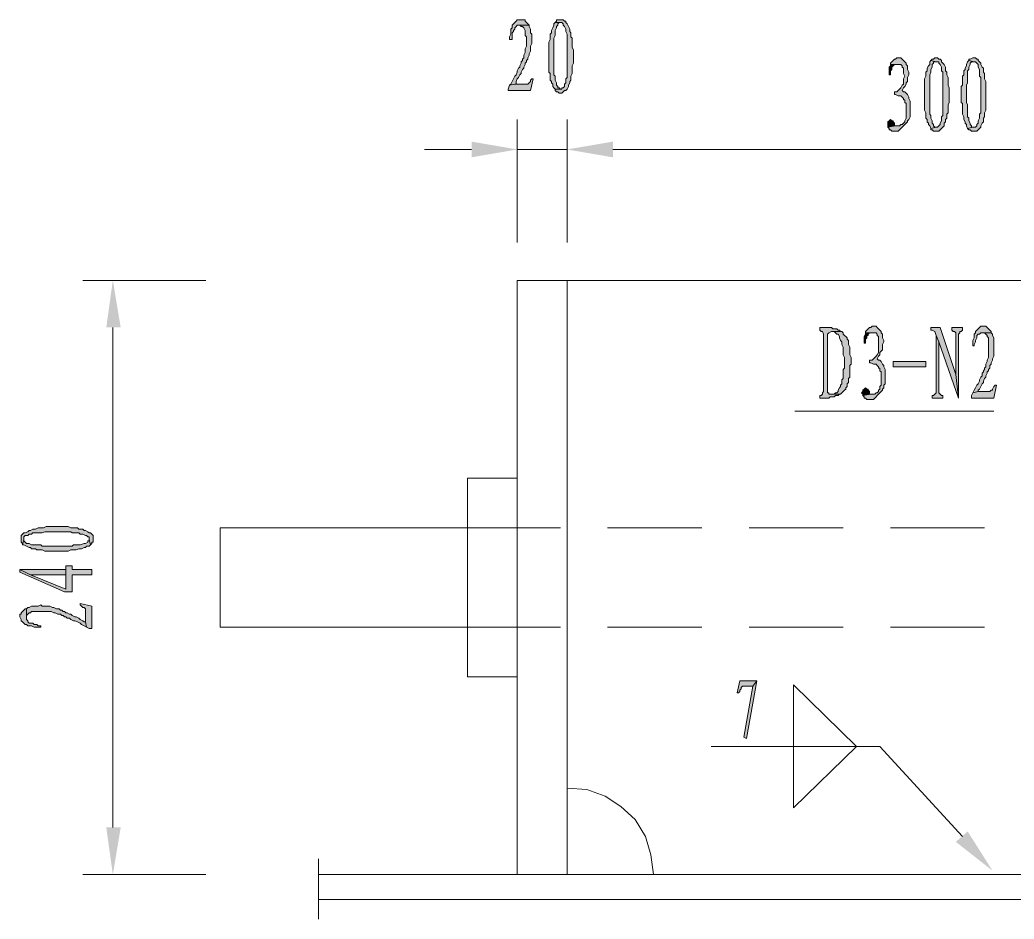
# Model space of a CAD drawing. Header units: millimetres. Extents: x 24 to 410, y 10 to 282.
# Drawn here: x 245.24 to 277.39, y 220.22 to 249.3 of the extents above; entities that cross this region are included whole.
import ezdxf

# ---------------------------------------------------------------- set-up
doc = ezdxf.new("R2010")
doc.units = ezdxf.units.MM

msp = doc.modelspace()

# ---------------------------------------------------------------- hatches: boundary and pattern name
h = msp.add_hatch(color=7)
h.dxf.hatch_style = 2
h.paths.add_polyline_path([(261.450667, 249.301), (261.323667, 249.301), (261.281333, 249.258667), (261.239, 249.216333), (261.196667, 249.174), (261.154333, 249.131667), (261.154333, 249.047), (261.112, 249.004667), (261.112, 248.835333), (261.069667, 248.750667), (261.069667, 248.666), (261.154333, 248.666), (261.154333, 248.877667), (261.196667, 248.92), (261.196667, 248.962333), (261.239, 249.004667), (261.239, 249.047), (261.281333, 249.089333), (261.323667, 249.131667), (261.408333, 249.131667), (261.704667, 249.131667), (261.662333, 249.174), (261.62, 249.216333), (261.577667, 249.258667), (261.577667, 249.301), (261.535333, 249.301)])
h = msp.add_hatch(color=7)
h.dxf.hatch_style = 2
h.paths.add_polyline_path([(262.551333, 249.216333), (262.509, 249.174), (262.509, 249.131667), (262.466667, 249.047), (262.424333, 248.962333), (262.424333, 248.877667), (262.382, 248.835333), (262.382, 248.666), (262.339667, 248.581333), (262.339667, 247.607667), (262.382, 247.565333), (262.382, 247.480667), (262.382, 247.353667), (262.424333, 247.311333), (262.424333, 247.269), (262.466667, 247.226667), (262.466667, 247.142), (262.509, 247.099667), (262.551333, 247.057333), (262.720667, 247.057333), (262.678333, 247.099667), (262.636, 247.099667), (262.636, 247.142), (262.593667, 247.184333), (262.593667, 247.269), (262.551333, 247.353667), (262.551333, 247.480667), (262.509, 247.523), (262.509, 248.708333), (262.551333, 248.793), (262.551333, 248.962333), (262.593667, 249.047), (262.593667, 249.089333), (262.636, 249.131667), (262.636, 249.174), (262.678333, 249.216333), (262.720667, 249.216333)])
h = msp.add_hatch(color=7)
h.dxf.hatch_style = 2
h.paths.add_polyline_path([(262.720667, 249.301), (262.593667, 249.301), (262.593667, 249.258667), (262.551333, 249.216333), (262.763, 249.216333), (262.805333, 249.174), (262.805333, 249.131667), (262.847667, 249.089333), (262.89, 249.004667), (262.89, 248.92), (262.932333, 248.835333), (262.932333, 248.115667), (262.932333, 247.438333), (262.89, 247.396), (262.89, 247.269), (262.847667, 247.226667), (262.847667, 247.142), (262.805333, 247.099667), (262.763, 247.099667), (262.763, 247.057333), (262.551333, 247.057333), (262.551333, 247.015), (262.593667, 246.972667), (262.636, 246.972667), (262.678333, 246.930333), (262.763, 246.930333), (262.805333, 246.972667), (262.847667, 247.015), (262.89, 247.015), (262.932333, 247.057333), (262.974667, 247.142), (262.974667, 247.184333), (263.017, 247.269), (263.017, 247.311333), (263.059333, 247.353667), (263.059333, 247.480667), (263.101667, 247.565333), (263.101667, 247.819333), (263.144, 247.904), (263.144, 248.327333), (263.101667, 248.412), (263.101667, 248.708333), (263.059333, 248.750667), (263.059333, 248.877667), (263.017, 248.92), (263.017, 249.004667), (262.974667, 249.089333), (262.932333, 249.174), (262.89, 249.216333), (262.89, 249.258667), (262.847667, 249.258667), (262.805333, 249.301)])
h = msp.add_hatch(color=7)
h.dxf.hatch_style = 2
h.paths.add_polyline_path([(261.704667, 249.131667), (261.408333, 249.131667), (261.450667, 249.089333), (261.493, 249.089333), (261.535333, 249.047), (261.577667, 248.962333), (261.577667, 248.793), (261.62, 248.750667), (261.62, 248.454333), (261.577667, 248.369667), (261.577667, 248.242667), (261.535333, 248.158), (261.535333, 248.073333), (261.493, 248.031), (261.493, 247.988667), (261.450667, 247.946333), (261.450667, 247.904), (261.408333, 247.819333), (261.408333, 247.777), (261.366, 247.734667), (261.323667, 247.65), (261.323667, 247.607667), (261.281333, 247.523), (261.239, 247.480667), (261.196667, 247.396), (261.154333, 247.311333), (261.112, 247.226667), (261.069667, 247.184333), (261.239, 247.226667), (261.281333, 247.226667), (261.281333, 247.311333), (261.323667, 247.396), (261.366, 247.438333), (261.408333, 247.523), (261.450667, 247.565333), (261.450667, 247.607667), (261.493, 247.692333), (261.535333, 247.734667), (261.535333, 247.777), (261.577667, 247.861667), (261.577667, 247.904), (261.62, 247.946333), (261.62, 247.988667), (261.662333, 248.031), (261.662333, 248.073333), (261.704667, 248.158), (261.704667, 248.200333), (261.747, 248.285), (261.747, 248.454333), (261.789333, 248.539), (261.789333, 248.835333), (261.747, 248.877667), (261.747, 249.004667), (261.704667, 249.089333)])
h = msp.add_hatch(color=7)
h.dxf.hatch_style = 2
h.paths.add_polyline_path([(273.642667, 248.073333), (273.600333, 248.073333), (273.558, 248.031), (273.515667, 248.031), (273.473333, 247.988667), (273.431, 247.946333), (273.388667, 247.904), (273.388667, 247.861667), (273.642667, 247.861667), (273.727333, 247.861667), (273.769667, 247.819333), (273.769667, 247.777), (273.812, 247.734667), (273.812, 247.565333), (273.854333, 247.480667), (273.812, 247.396), (273.812, 247.226667), (273.769667, 247.184333), (273.727333, 247.099667), (273.685, 247.057333), (273.642667, 247.015), (273.600333, 246.972667), (273.515667, 246.972667), (273.515667, 246.888), (273.558, 246.888), (273.642667, 246.845667), (273.727333, 246.845667), (273.769667, 246.803333), (273.812, 246.761), (273.812, 246.718667), (273.854333, 246.718667), (273.854333, 246.634), (273.896667, 246.591667), (273.896667, 246.126), (273.854333, 246.041333), (273.854333, 245.999), (273.812, 245.956667), (273.769667, 245.914333), (273.727333, 245.914333), (273.685, 245.872), (273.558, 245.872), (273.304, 245.829667), (273.346333, 245.787333), (273.346333, 245.745), (273.388667, 245.745), (273.431, 245.702667), (273.642667, 245.702667), (273.685, 245.745), (273.727333, 245.787333), (273.769667, 245.829667), (273.812, 245.872), (273.854333, 245.914333), (273.896667, 245.956667), (273.939, 245.999), (273.939, 246.041333), (273.981333, 246.083667), (274.023667, 246.168333), (274.023667, 246.676333), (273.981333, 246.761), (273.981333, 246.803333), (273.939, 246.888), (273.896667, 246.930333), (273.854333, 246.972667), (273.812, 246.972667), (273.769667, 247.015), (273.812, 247.099667), (273.854333, 247.142), (273.896667, 247.226667), (273.896667, 247.269), (273.939, 247.311333), (273.939, 247.438333), (273.981333, 247.523), (273.981333, 247.607667), (273.939, 247.692333), (273.939, 247.819333), (273.896667, 247.861667), (273.896667, 247.904), (273.854333, 247.946333), (273.812, 247.988667), (273.769667, 248.031), (273.727333, 248.073333)])
h = msp.add_hatch(color=7)
h.dxf.hatch_style = 2
h.paths.add_polyline_path([(274.701, 247.988667), (274.658667, 247.946333), (274.658667, 247.861667), (274.616333, 247.819333), (274.574, 247.734667), (274.574, 247.65), (274.531667, 247.607667), (274.531667, 247.480667), (274.489333, 247.396), (274.489333, 246.38), (274.531667, 246.295333), (274.531667, 246.253), (274.531667, 246.126), (274.574, 246.083667), (274.574, 245.999), (274.616333, 245.956667), (274.616333, 245.914333), (274.658667, 245.872), (274.701, 245.787333), (274.870333, 245.829667), (274.828, 245.829667), (274.785667, 245.872), (274.785667, 245.914333), (274.743333, 245.956667), (274.743333, 246.041333), (274.701, 246.126), (274.701, 246.210667), (274.658667, 246.253), (274.658667, 247.523), (274.701, 247.607667), (274.701, 247.692333), (274.743333, 247.777), (274.743333, 247.861667), (274.785667, 247.904), (274.785667, 247.946333), (274.828, 247.946333), (274.870333, 247.946333)])
h = msp.add_hatch(color=7)
h.dxf.hatch_style = 2
h.paths.add_polyline_path([(274.870333, 248.073333), (274.828, 248.073333), (274.785667, 248.031), (274.743333, 248.031), (274.701, 247.988667), (274.870333, 247.946333), (274.955, 247.946333), (274.955, 247.904), (274.997333, 247.861667), (275.039667, 247.777), (275.039667, 247.65), (275.082, 247.607667), (275.082, 246.888), (275.082, 246.845667), (275.082, 246.210667), (275.039667, 246.168333), (275.039667, 246.041333), (274.997333, 245.956667), (274.997333, 245.914333), (274.955, 245.872), (274.912667, 245.829667), (274.870333, 245.829667), (274.701, 245.787333), (274.701, 245.745), (274.743333, 245.745), (274.785667, 245.702667), (274.955, 245.702667), (274.997333, 245.745), (275.039667, 245.787333), (275.082, 245.829667), (275.124333, 245.872), (275.124333, 245.956667), (275.166667, 245.999), (275.166667, 246.083667), (275.209, 246.126), (275.209, 246.253), (275.251333, 246.295333), (275.251333, 246.549333), (275.293667, 246.634), (275.293667, 247.099667), (275.251333, 247.184333), (275.251333, 247.438333), (275.209, 247.523), (275.209, 247.607667), (275.166667, 247.65), (275.166667, 247.777), (275.124333, 247.861667), (275.082, 247.904), (275.039667, 247.946333), (275.039667, 247.988667), (274.997333, 248.031), (274.955, 248.031), (274.912667, 248.073333)])
h = msp.add_hatch(color=7)
h.dxf.hatch_style = 2
h.paths.add_polyline_path([(275.928667, 247.988667), (275.886333, 247.946333), (275.844, 247.861667), (275.844, 247.819333), (275.801667, 247.734667), (275.801667, 247.692333), (275.759333, 247.65), (275.759333, 247.523), (275.717, 247.480667), (275.717, 247.184333), (275.674667, 247.142), (275.674667, 246.634), (275.717, 246.591667), (275.717, 246.295333), (275.717, 246.253), (275.759333, 246.168333), (275.759333, 246.083667), (275.801667, 245.999), (275.801667, 245.956667), (275.844, 245.914333), (275.844, 245.872), (275.886333, 245.787333), (276.055667, 245.829667), (276.013333, 245.829667), (276.013333, 245.872), (275.971, 245.914333), (275.971, 245.956667), (275.928667, 246.041333), (275.928667, 246.126), (275.886333, 246.168333), (275.886333, 246.549333), (275.844, 246.634), (275.844, 247.184333), (275.886333, 247.269), (275.886333, 247.65), (275.928667, 247.692333), (275.928667, 247.777), (275.971, 247.861667), (275.971, 247.904), (276.013333, 247.946333), (276.098, 247.946333)])
h = msp.add_hatch(color=7)
h.dxf.hatch_style = 2
h.paths.add_polyline_path([(276.098, 248.073333), (276.055667, 248.073333), (275.971, 248.031), (275.928667, 248.031), (275.928667, 247.988667), (276.098, 247.946333), (276.140333, 247.946333), (276.182667, 247.904), (276.225, 247.861667), (276.225, 247.777), (276.267333, 247.692333), (276.267333, 247.480667), (276.309667, 247.438333), (276.309667, 246.888), (276.309667, 246.845667), (276.309667, 246.295333), (276.267333, 246.253), (276.267333, 246.126), (276.225, 246.041333), (276.225, 245.956667), (276.182667, 245.914333), (276.182667, 245.872), (276.140333, 245.829667), (276.055667, 245.829667), (275.886333, 245.787333), (275.928667, 245.745), (275.971, 245.745), (276.013333, 245.702667), (276.182667, 245.702667), (276.225, 245.745), (276.267333, 245.787333), (276.309667, 245.829667), (276.309667, 245.872), (276.352, 245.956667), (276.394333, 245.999), (276.394333, 246.126), (276.436667, 246.168333), (276.436667, 246.295333), (276.479, 246.38), (276.479, 247.311333), (276.436667, 247.396), (276.436667, 247.565333), (276.394333, 247.607667), (276.394333, 247.734667), (276.352, 247.777), (276.309667, 247.861667), (276.309667, 247.904), (276.267333, 247.946333), (276.225, 247.988667), (276.225, 248.031), (276.182667, 248.031), (276.140333, 248.073333)])
h = msp.add_hatch(color=7)
h.dxf.hatch_style = 2
h.paths.add_polyline_path([(273.388667, 247.861667), (273.388667, 247.819333), (273.346333, 247.777), (273.346333, 247.523), (273.388667, 247.523), (273.388667, 247.65), (273.431, 247.692333), (273.431, 247.777), (273.473333, 247.819333), (273.515667, 247.861667), (273.642667, 247.861667)])
h = msp.add_hatch(color=7)
h.dxf.hatch_style = 2
h.paths.add_polyline_path([(261.831667, 247.396), (261.789333, 247.396), (261.747, 247.353667), (261.747, 247.311333), (261.704667, 247.269), (261.662333, 247.226667), (261.239, 247.226667), (261.069667, 247.184333), (261.027333, 247.057333), (261.027333, 247.015), (261.747, 247.015)])
h = msp.add_hatch(color=7)
h.dxf.hatch_style = 2
h.paths.add_polyline_path([(273.388667, 246.083667), (273.346333, 246.041333), (273.304, 245.999), (273.304, 245.829667), (273.558, 245.872), (273.515667, 245.872), (273.515667, 245.956667), (273.473333, 245.999), (273.473333, 246.041333), (273.431, 246.041333)])
h = msp.add_hatch(color=7)
h.dxf.hatch_style = 2
h.paths.add_polyline_path([(259.842, 245.364), (259.842, 244.856), (261.323667, 245.11)])
h = msp.add_hatch(color=7)
h.dxf.hatch_style = 2
h.paths.add_polyline_path([(264.414, 245.364), (264.414, 244.856), (262.932333, 245.11)])
h = msp.add_hatch(color=7)
h.dxf.hatch_style = 2
h.paths.add_polyline_path([(264.414, 245.364), (264.414, 244.856), (262.932333, 245.11)])
h = msp.add_hatch(color=7)
h.dxf.hatch_style = 2
h.paths.add_polyline_path([(248.031, 239.352667), (248.496667, 239.352667), (248.242667, 240.876667)])
h = msp.add_hatch(color=7)
h.dxf.hatch_style = 2
h.paths.add_polyline_path([(271.483667, 239.352667), (271.102667, 239.352667), (271.102667, 239.268), (271.145, 239.225667), (271.187333, 239.225667), (271.229667, 239.141), (271.229667, 237.278333), (271.187333, 237.236), (271.187333, 237.193667), (271.145, 237.151333), (271.102667, 237.151333), (271.102667, 237.066667), (271.399, 237.066667), (271.441333, 237.109), (271.568333, 237.109), (271.610667, 237.151333), (271.695333, 237.151333), (271.737667, 237.193667), (271.526, 237.193667), (271.483667, 237.193667), (271.399, 237.193667), (271.399, 237.236), (271.356667, 237.236), (271.356667, 239.141), (271.399, 239.183333), (271.483667, 239.225667), (271.78, 239.225667), (271.737667, 239.268), (271.695333, 239.268), (271.653, 239.310333), (271.526, 239.310333)])
h = msp.add_hatch(color=7)
h.dxf.hatch_style = 2
h.paths.add_polyline_path([(271.78, 239.225667), (271.526, 239.225667), (271.568333, 239.225667), (271.610667, 239.183333), (271.653, 239.141), (271.695333, 239.141), (271.737667, 239.056333), (271.737667, 239.014), (271.78, 238.929333), (271.822333, 238.887), (271.822333, 238.802333), (271.864667, 238.717667), (271.864667, 238.463667), (271.907, 238.379), (271.907, 238.040333), (271.864667, 237.998), (271.864667, 237.828667), (271.864667, 237.786333), (271.864667, 237.701667), (271.822333, 237.659333), (271.822333, 237.532333), (271.78, 237.49), (271.78, 237.447667), (271.737667, 237.405333), (271.695333, 237.320667), (271.695333, 237.278333), (271.653, 237.236), (271.610667, 237.236), (271.568333, 237.193667), (271.526, 237.193667), (271.737667, 237.193667), (271.78, 237.193667), (271.822333, 237.236), (271.864667, 237.278333), (271.907, 237.320667), (271.949333, 237.363), (271.949333, 237.405333), (271.991667, 237.447667), (271.991667, 237.532333), (272.034, 237.574667), (272.034, 237.701667), (272.076333, 237.744), (272.076333, 238.125), (272.118667, 238.167333), (272.118667, 238.379), (272.076333, 238.463667), (272.076333, 238.717667), (272.034, 238.802333), (272.034, 238.929333), (271.991667, 238.971667), (271.991667, 239.014), (271.949333, 239.056333), (271.907, 239.098667), (271.864667, 239.141), (271.864667, 239.183333), (271.822333, 239.225667)])
h = msp.add_hatch(color=7)
h.dxf.hatch_style = 2
h.paths.add_polyline_path([(272.838333, 239.395), (272.796, 239.395), (272.753667, 239.352667), (272.711333, 239.352667), (272.669, 239.310333), (272.626667, 239.268), (272.584333, 239.225667), (272.584333, 239.183333), (272.838333, 239.183333), (272.923, 239.183333), (272.965333, 239.141), (272.965333, 239.098667), (273.007667, 239.056333), (273.007667, 238.548333), (272.965333, 238.463667), (272.923, 238.421333), (272.880667, 238.379), (272.838333, 238.336667), (272.796, 238.294333), (272.711333, 238.294333), (272.711333, 238.209667), (272.753667, 238.209667), (272.838333, 238.167333), (272.923, 238.167333), (272.965333, 238.125), (273.007667, 238.082667), (273.007667, 238.040333), (273.05, 238.040333), (273.05, 237.955667), (273.092333, 237.913333), (273.092333, 237.49), (273.05, 237.447667), (273.05, 237.363), (273.007667, 237.320667), (273.007667, 237.278333), (272.965333, 237.236), (272.923, 237.236), (272.880667, 237.193667), (272.753667, 237.193667), (272.499667, 237.151333), (272.542, 237.109), (272.542, 237.066667), (272.584333, 237.066667), (272.626667, 237.024333), (272.838333, 237.024333), (272.880667, 237.066667), (272.923, 237.109), (272.965333, 237.151333), (273.007667, 237.193667), (273.05, 237.236), (273.092333, 237.278333), (273.134667, 237.320667), (273.134667, 237.363), (273.177, 237.405333), (273.177, 237.49), (273.219333, 237.532333), (273.219333, 237.998), (273.177, 238.082667), (273.177, 238.125), (273.134667, 238.167333), (273.092333, 238.252), (273.05, 238.294333), (273.007667, 238.294333), (272.965333, 238.336667), (273.007667, 238.421333), (273.05, 238.463667), (273.05, 238.548333), (273.092333, 238.590667), (273.134667, 238.633), (273.134667, 238.802333), (273.177, 238.887), (273.177, 238.929333), (273.134667, 239.014), (273.134667, 239.141), (273.092333, 239.183333), (273.092333, 239.225667), (273.05, 239.268), (273.007667, 239.310333), (272.965333, 239.352667), (272.923, 239.395)])
h = msp.add_hatch(color=7)
h.dxf.hatch_style = 2
h.paths.add_polyline_path([(274.997333, 239.352667), (274.701, 239.352667), (274.701, 239.268), (274.743333, 239.268), (274.828, 239.225667), (274.870333, 239.098667), (274.955, 238.887), (275.59, 237.066667), (275.505333, 237.828667)])
h = msp.add_hatch(color=7)
h.dxf.hatch_style = 2
h.paths.add_polyline_path([(275.717, 239.352667), (275.378333, 239.352667), (275.378333, 239.268), (275.420667, 239.225667), (275.463, 239.225667), (275.505333, 239.183333), (275.505333, 237.828667), (275.59, 237.066667), (275.59, 239.141), (275.632333, 239.183333), (275.632333, 239.225667), (275.674667, 239.225667), (275.717, 239.268)])
h = msp.add_hatch(color=7)
h.dxf.hatch_style = 2
h.paths.add_polyline_path([(276.436667, 239.395), (276.309667, 239.395), (276.267333, 239.352667), (276.225, 239.310333), (276.182667, 239.268), (276.140333, 239.225667), (276.140333, 239.183333), (276.098, 239.141), (276.098, 239.014), (276.055667, 238.929333), (276.055667, 238.76), (276.098, 238.76), (276.098, 238.802333), (276.140333, 238.887), (276.140333, 238.929333), (276.182667, 239.014), (276.182667, 239.098667), (276.225, 239.141), (276.267333, 239.141), (276.309667, 239.183333), (276.352, 239.183333), (276.648333, 239.183333), (276.648333, 239.225667), (276.606, 239.268), (276.563667, 239.310333), (276.521333, 239.352667), (276.479, 239.395)])
h = msp.add_hatch(color=7)
h.dxf.hatch_style = 2
h.paths.add_polyline_path([(272.584333, 239.183333), (272.584333, 239.141), (272.542, 239.056333), (272.542, 238.844667), (272.584333, 238.844667), (272.584333, 238.971667), (272.626667, 239.014), (272.626667, 239.098667), (272.669, 239.098667), (272.669, 239.141), (272.711333, 239.183333), (272.838333, 239.183333)])
h = msp.add_hatch(color=7)
h.dxf.hatch_style = 2
h.paths.add_polyline_path([(274.870333, 239.098667), (274.870333, 237.236), (274.828, 237.193667), (274.785667, 237.151333), (274.743333, 237.151333), (274.743333, 237.066667), (275.082, 237.066667), (275.082, 237.151333), (275.039667, 237.151333), (274.997333, 237.193667), (274.955, 237.236), (274.955, 238.887)])
h = msp.add_hatch(color=7)
h.dxf.hatch_style = 2
h.paths.add_polyline_path([(276.648333, 239.183333), (276.352, 239.183333), (276.394333, 239.183333), (276.436667, 239.183333), (276.479, 239.141), (276.521333, 239.098667), (276.521333, 239.056333), (276.563667, 239.014), (276.563667, 238.379), (276.521333, 238.294333), (276.521333, 238.252), (276.479, 238.167333), (276.479, 238.082667), (276.436667, 238.040333), (276.436667, 237.998), (276.394333, 237.955667), (276.394333, 237.913333), (276.352, 237.871), (276.352, 237.786333), (276.309667, 237.744), (276.267333, 237.659333), (276.267333, 237.617), (276.225, 237.532333), (276.182667, 237.49), (276.140333, 237.405333), (276.098, 237.320667), (276.055667, 237.236), (276.225, 237.278333), (276.225, 237.320667), (276.267333, 237.363), (276.309667, 237.447667), (276.352, 237.532333), (276.394333, 237.574667), (276.394333, 237.617), (276.436667, 237.701667), (276.479, 237.744), (276.479, 237.786333), (276.521333, 237.871), (276.521333, 237.913333), (276.563667, 237.955667), (276.563667, 237.998), (276.606, 238.040333), (276.606, 238.125), (276.648333, 238.167333), (276.648333, 238.209667), (276.690667, 238.294333), (276.690667, 238.336667), (276.733, 238.421333), (276.733, 239.014), (276.690667, 239.098667), (276.690667, 239.141)])
h = msp.add_hatch(color=7)
h.dxf.hatch_style = 2
h.paths.add_polyline_path([(273.473333, 238.252), (274.531667, 238.252), (274.531667, 238.082667), (273.473333, 238.082667)])
h = msp.add_hatch(color=7)
h.dxf.hatch_style = 2
h.paths.add_polyline_path([(272.584333, 237.405333), (272.542, 237.363), (272.499667, 237.320667), (272.499667, 237.278333), (272.457333, 237.236), (272.499667, 237.193667), (272.499667, 237.151333), (272.753667, 237.193667), (272.711333, 237.193667), (272.711333, 237.278333), (272.669, 237.320667), (272.669, 237.363), (272.626667, 237.363)])
h = msp.add_hatch(color=7)
h.dxf.hatch_style = 2
h.paths.add_polyline_path([(276.817667, 237.49), (276.775333, 237.49), (276.733, 237.447667), (276.690667, 237.363), (276.690667, 237.320667), (276.648333, 237.320667), (276.606, 237.278333), (276.225, 237.278333), (276.055667, 237.236), (276.013333, 237.151333), (276.013333, 237.066667), (276.733, 237.066667)])
h = msp.add_hatch(color=7)
h.dxf.hatch_style = 2
h.paths.add_polyline_path([(245.279333, 232.494667), (245.279333, 232.41), (245.321667, 232.367667), (245.321667, 232.325333), (245.364, 232.494667), (245.364, 232.579333), (245.406333, 232.621667), (245.491, 232.621667), (245.533333, 232.664), (245.618, 232.664), (245.660333, 232.706333), (245.956667, 232.706333), (246.041333, 232.748667), (246.422333, 232.748667), (246.464667, 232.748667), (246.888, 232.748667), (246.930333, 232.706333), (247.142, 232.706333), (247.184333, 232.664), (247.269, 232.664), (247.353667, 232.621667), (247.396, 232.621667), (247.438333, 232.579333), (247.480667, 232.579333), (247.480667, 232.537), (247.480667, 232.494667), (247.523, 232.325333), (247.565333, 232.367667), (247.565333, 232.41), (247.607667, 232.41), (247.607667, 232.621667), (247.565333, 232.664), (247.523, 232.706333), (247.480667, 232.706333), (247.438333, 232.748667), (247.353667, 232.791), (247.311333, 232.791), (247.269, 232.833333), (247.142, 232.833333), (247.099667, 232.875667), (246.888, 232.875667), (246.803333, 232.918), (246.083667, 232.918), (245.999, 232.875667), (245.829667, 232.875667), (245.745, 232.833333), (245.660333, 232.833333), (245.575667, 232.791), (245.533333, 232.791), (245.491, 232.748667), (245.406333, 232.706333), (245.364, 232.706333), (245.321667, 232.664), (245.279333, 232.621667)])
h = msp.add_hatch(color=7)
h.dxf.hatch_style = 2
h.paths.add_polyline_path([(245.321667, 232.325333), (245.364, 232.325333), (245.448667, 232.283), (245.533333, 232.240667), (245.575667, 232.240667), (245.618, 232.198333), (245.745, 232.198333), (245.787333, 232.156), (245.956667, 232.156), (246.041333, 232.113667), (246.803333, 232.113667), (246.888, 232.156), (247.015, 232.156), (247.057333, 232.156), (247.142, 232.198333), (247.226667, 232.198333), (247.311333, 232.240667), (247.353667, 232.240667), (247.396, 232.283), (247.480667, 232.283), (247.523, 232.325333), (247.480667, 232.494667), (247.480667, 232.452333), (247.438333, 232.452333), (247.438333, 232.41), (247.353667, 232.367667), (247.311333, 232.367667), (247.184333, 232.325333), (246.972667, 232.325333), (246.930333, 232.283), (245.956667, 232.283), (245.914333, 232.325333), (245.618, 232.325333), (245.533333, 232.367667), (245.448667, 232.367667), (245.406333, 232.41), (245.364, 232.452333), (245.364, 232.494667)])
h = msp.add_hatch(color=7)
h.dxf.hatch_style = 2
h.paths.add_polyline_path([(245.237, 231.521), (245.237, 231.436333), (246.676333, 230.801333), (246.930333, 230.801333), (246.930333, 231.351667), (247.565333, 231.351667), (247.565333, 231.521), (246.930333, 231.521), (246.930333, 231.648), (246.718667, 231.648), (246.718667, 231.521), (246.718667, 230.886), (245.575667, 231.351667)])
h = msp.add_hatch(color=7)
h.dxf.hatch_style = 2
h.paths.add_polyline_path([(245.237, 231.521), (245.575667, 231.351667), (246.718667, 231.351667), (246.718667, 230.886), (246.718667, 231.521)])
h = msp.add_hatch(color=7)
h.dxf.hatch_style = 2
h.paths.add_polyline_path([(245.237, 230.039333), (245.237, 229.997), (245.279333, 229.912333), (245.279333, 229.87), (245.321667, 229.827667), (245.364, 229.785333), (245.406333, 229.743), (245.448667, 229.743), (245.491, 229.700667), (245.618, 229.700667), (245.702667, 229.658333), (245.914333, 229.658333), (245.914333, 229.700667), (245.829667, 229.700667), (245.787333, 229.743), (245.702667, 229.743), (245.660333, 229.785333), (245.533333, 229.785333), (245.491, 229.827667), (245.491, 229.87), (245.448667, 229.912333), (245.448667, 229.954667), (245.448667, 230.251), (245.406333, 230.251), (245.364, 230.208667), (245.321667, 230.166333), (245.279333, 230.124), (245.279333, 230.081667), (245.237, 230.081667)])
h = msp.add_hatch(color=7)
h.dxf.hatch_style = 2
h.paths.add_polyline_path([(245.448667, 230.251), (245.448667, 229.954667), (245.448667, 229.997), (245.448667, 230.039333), (245.491, 230.081667), (245.533333, 230.124), (245.575667, 230.124), (245.618, 230.166333), (246.253, 230.166333), (246.337667, 230.124), (246.38, 230.124), (246.464667, 230.081667), (246.549333, 230.081667), (246.591667, 230.039333), (246.634, 230.039333), (246.676333, 229.997), (246.718667, 229.997), (246.761, 229.954667), (246.845667, 229.954667), (246.888, 229.912333), (246.972667, 229.87), (247.015, 229.87), (247.099667, 229.827667), (247.184333, 229.785333), (247.226667, 229.743), (247.311333, 229.700667), (247.396, 229.658333), (247.353667, 229.827667), (247.311333, 229.827667), (247.269, 229.87), (247.184333, 229.912333), (247.142, 229.954667), (247.057333, 229.997), (247.015, 229.997), (246.930333, 230.039333), (246.888, 230.081667), (246.845667, 230.081667), (246.761, 230.124), (246.718667, 230.124), (246.676333, 230.166333), (246.634, 230.166333), (246.591667, 230.208667), (246.549333, 230.208667), (246.507, 230.251), (246.422333, 230.251), (246.337667, 230.293333), (246.295333, 230.293333), (246.210667, 230.335667), (245.956667, 230.335667), (245.914333, 230.378), (245.829667, 230.335667), (245.618, 230.335667), (245.533333, 230.293333), (245.491, 230.293333)])
h = msp.add_hatch(color=7)
h.dxf.hatch_style = 2
h.paths.add_polyline_path([(247.184333, 230.420333), (247.184333, 230.378), (247.226667, 230.335667), (247.269, 230.293333), (247.311333, 230.293333), (247.353667, 230.251), (247.353667, 229.827667), (247.396, 229.658333), (247.480667, 229.616), (247.565333, 229.616), (247.565333, 230.335667)])
h = msp.add_hatch(color=7)
h.dxf.hatch_style = 2
h.paths.add_polyline_path([(269.070667, 227.922667), (268.520333, 227.922667), (268.435667, 227.541667), (268.478, 227.541667), (268.520333, 227.584), (268.520333, 227.626333), (268.562667, 227.668667), (268.562667, 227.711), (268.605, 227.753333), (268.943667, 227.753333)])
h = msp.add_hatch(color=7)
h.dxf.hatch_style = 2
h.paths.add_polyline_path([(269.070667, 227.922667), (268.943667, 227.753333), (268.647333, 226.102333), (268.732, 226.06)])
h = msp.add_hatch(color=7)
h.dxf.hatch_style = 2
h.paths.add_polyline_path([(248.031, 223.181333), (248.496667, 223.181333), (248.242667, 221.657333)])
h = msp.add_hatch(color=7)
h.dxf.hatch_style = 2
h.paths.add_polyline_path([(275.886333, 223.054333), (276.690667, 221.784333), (275.505333, 222.715667)])

# ---------------------------------------------------------------- linework, layer by layer
at = {"color": 7, "lineweight": 0}
for points in [[(261.450667, 249.301), (261.323667, 249.301), (261.281333, 249.258667), (261.239, 249.216333), (261.196667, 249.174), (261.154333, 249.131667), (261.154333, 249.047), (261.112, 249.004667), (261.112, 248.835333), (261.069667, 248.750667), (261.069667, 248.666), (261.154333, 248.666), (261.154333, 248.877667), (261.196667, 248.92), (261.196667, 248.962333), (261.239, 249.004667), (261.239, 249.047), (261.281333, 249.089333), (261.323667, 249.131667), (261.408333, 249.131667), (261.704667, 249.131667), (261.662333, 249.174), (261.62, 249.216333), (261.577667, 249.258667), (261.577667, 249.301), (261.535333, 249.301)], [(262.551333, 249.216333), (262.509, 249.174), (262.509, 249.131667), (262.466667, 249.047), (262.424333, 248.962333), (262.424333, 248.877667), (262.382, 248.835333), (262.382, 248.666), (262.339667, 248.581333), (262.339667, 247.607667), (262.382, 247.565333), (262.382, 247.480667), (262.382, 247.353667), (262.424333, 247.311333), (262.424333, 247.269), (262.466667, 247.226667), (262.466667, 247.142), (262.509, 247.099667), (262.551333, 247.057333), (262.720667, 247.057333), (262.678333, 247.099667), (262.636, 247.099667), (262.636, 247.142), (262.593667, 247.184333), (262.593667, 247.269), (262.551333, 247.353667), (262.551333, 247.480667), (262.509, 247.523), (262.509, 248.708333), (262.551333, 248.793), (262.551333, 248.962333), (262.593667, 249.047), (262.593667, 249.089333), (262.636, 249.131667), (262.636, 249.174), (262.678333, 249.216333), (262.720667, 249.216333)], [(262.720667, 249.301), (262.593667, 249.301), (262.593667, 249.258667), (262.551333, 249.216333), (262.763, 249.216333), (262.805333, 249.174), (262.805333, 249.131667), (262.847667, 249.089333), (262.89, 249.004667), (262.89, 248.92), (262.932333, 248.835333), (262.932333, 248.115667), (262.932333, 247.438333), (262.89, 247.396), (262.89, 247.269), (262.847667, 247.226667), (262.847667, 247.142), (262.805333, 247.099667), (262.763, 247.099667), (262.763, 247.057333), (262.551333, 247.057333), (262.551333, 247.015), (262.593667, 246.972667), (262.636, 246.972667), (262.678333, 246.930333), (262.763, 246.930333), (262.805333, 246.972667), (262.847667, 247.015), (262.89, 247.015), (262.932333, 247.057333), (262.974667, 247.142), (262.974667, 247.184333), (263.017, 247.269), (263.017, 247.311333), (263.059333, 247.353667), (263.059333, 247.480667), (263.101667, 247.565333), (263.101667, 247.819333), (263.144, 247.904), (263.144, 248.327333), (263.101667, 248.412), (263.101667, 248.708333), (263.059333, 248.750667), (263.059333, 248.877667), (263.017, 248.92), (263.017, 249.004667), (262.974667, 249.089333), (262.932333, 249.174), (262.89, 249.216333), (262.89, 249.258667), (262.847667, 249.258667), (262.805333, 249.301)], [(261.704667, 249.131667), (261.408333, 249.131667), (261.450667, 249.089333), (261.493, 249.089333), (261.535333, 249.047), (261.577667, 248.962333), (261.577667, 248.793), (261.62, 248.750667), (261.62, 248.454333), (261.577667, 248.369667), (261.577667, 248.242667), (261.535333, 248.158), (261.535333, 248.073333), (261.493, 248.031), (261.493, 247.988667), (261.450667, 247.946333), (261.450667, 247.904), (261.408333, 247.819333), (261.408333, 247.777), (261.366, 247.734667), (261.323667, 247.65), (261.323667, 247.607667), (261.281333, 247.523), (261.239, 247.480667), (261.196667, 247.396), (261.154333, 247.311333), (261.112, 247.226667), (261.069667, 247.184333), (261.239, 247.226667), (261.281333, 247.226667), (261.281333, 247.311333), (261.323667, 247.396), (261.366, 247.438333), (261.408333, 247.523), (261.450667, 247.565333), (261.450667, 247.607667), (261.493, 247.692333), (261.535333, 247.734667), (261.535333, 247.777), (261.577667, 247.861667), (261.577667, 247.904), (261.62, 247.946333), (261.62, 247.988667), (261.662333, 248.031), (261.662333, 248.073333), (261.704667, 248.158), (261.704667, 248.200333), (261.747, 248.285), (261.747, 248.454333), (261.789333, 248.539), (261.789333, 248.835333), (261.747, 248.877667), (261.747, 249.004667), (261.704667, 249.089333)], [(273.642667, 248.073333), (273.600333, 248.073333), (273.558, 248.031), (273.515667, 248.031), (273.473333, 247.988667), (273.431, 247.946333), (273.388667, 247.904), (273.388667, 247.861667), (273.642667, 247.861667), (273.727333, 247.861667), (273.769667, 247.819333), (273.769667, 247.777), (273.812, 247.734667), (273.812, 247.565333), (273.854333, 247.480667), (273.812, 247.396), (273.812, 247.226667), (273.769667, 247.184333), (273.727333, 247.099667), (273.685, 247.057333), (273.642667, 247.015), (273.600333, 246.972667), (273.515667, 246.972667), (273.515667, 246.888), (273.558, 246.888), (273.642667, 246.845667), (273.727333, 246.845667), (273.769667, 246.803333), (273.812, 246.761), (273.812, 246.718667), (273.854333, 246.718667), (273.854333, 246.634), (273.896667, 246.591667), (273.896667, 246.126), (273.854333, 246.041333), (273.854333, 245.999), (273.812, 245.956667), (273.769667, 245.914333), (273.727333, 245.914333), (273.685, 245.872), (273.558, 245.872), (273.304, 245.829667), (273.346333, 245.787333), (273.346333, 245.745), (273.388667, 245.745), (273.431, 245.702667), (273.642667, 245.702667), (273.685, 245.745), (273.727333, 245.787333), (273.769667, 245.829667), (273.812, 245.872), (273.854333, 245.914333), (273.896667, 245.956667), (273.939, 245.999), (273.939, 246.041333), (273.981333, 246.083667), (274.023667, 246.168333), (274.023667, 246.676333), (273.981333, 246.761), (273.981333, 246.803333), (273.939, 246.888), (273.896667, 246.930333), (273.854333, 246.972667), (273.812, 246.972667), (273.769667, 247.015), (273.812, 247.099667), (273.854333, 247.142), (273.896667, 247.226667), (273.896667, 247.269), (273.939, 247.311333), (273.939, 247.438333), (273.981333, 247.523), (273.981333, 247.607667), (273.939, 247.692333), (273.939, 247.819333), (273.896667, 247.861667), (273.896667, 247.904), (273.854333, 247.946333), (273.812, 247.988667), (273.769667, 248.031), (273.727333, 248.073333)], [(274.701, 247.988667), (274.658667, 247.946333), (274.658667, 247.861667), (274.616333, 247.819333), (274.574, 247.734667), (274.574, 247.65), (274.531667, 247.607667), (274.531667, 247.480667), (274.489333, 247.396), (274.489333, 246.38), (274.531667, 246.295333), (274.531667, 246.253), (274.531667, 246.126), (274.574, 246.083667), (274.574, 245.999), (274.616333, 245.956667), (274.616333, 245.914333), (274.658667, 245.872), (274.701, 245.787333), (274.870333, 245.829667), (274.828, 245.829667), (274.785667, 245.872), (274.785667, 245.914333), (274.743333, 245.956667), (274.743333, 246.041333), (274.701, 246.126), (274.701, 246.210667), (274.658667, 246.253), (274.658667, 247.523), (274.701, 247.607667), (274.701, 247.692333), (274.743333, 247.777), (274.743333, 247.861667), (274.785667, 247.904), (274.785667, 247.946333), (274.828, 247.946333), (274.870333, 247.946333)], [(274.870333, 248.073333), (274.828, 248.073333), (274.785667, 248.031), (274.743333, 248.031), (274.701, 247.988667), (274.870333, 247.946333), (274.955, 247.946333), (274.955, 247.904), (274.997333, 247.861667), (275.039667, 247.777), (275.039667, 247.65), (275.082, 247.607667), (275.082, 246.888), (275.082, 246.845667), (275.082, 246.210667), (275.039667, 246.168333), (275.039667, 246.041333), (274.997333, 245.956667), (274.997333, 245.914333), (274.955, 245.872), (274.912667, 245.829667), (274.870333, 245.829667), (274.701, 245.787333), (274.701, 245.745), (274.743333, 245.745), (274.785667, 245.702667), (274.955, 245.702667), (274.997333, 245.745), (275.039667, 245.787333), (275.082, 245.829667), (275.124333, 245.872), (275.124333, 245.956667), (275.166667, 245.999), (275.166667, 246.083667), (275.209, 246.126), (275.209, 246.253), (275.251333, 246.295333), (275.251333, 246.549333), (275.293667, 246.634), (275.293667, 247.099667), (275.251333, 247.184333), (275.251333, 247.438333), (275.209, 247.523), (275.209, 247.607667), (275.166667, 247.65), (275.166667, 247.777), (275.124333, 247.861667), (275.082, 247.904), (275.039667, 247.946333), (275.039667, 247.988667), (274.997333, 248.031), (274.955, 248.031), (274.912667, 248.073333)], [(275.928667, 247.988667), (275.886333, 247.946333), (275.844, 247.861667), (275.844, 247.819333), (275.801667, 247.734667), (275.801667, 247.692333), (275.759333, 247.65), (275.759333, 247.523), (275.717, 247.480667), (275.717, 247.184333), (275.674667, 247.142), (275.674667, 246.634), (275.717, 246.591667), (275.717, 246.295333), (275.717, 246.253), (275.759333, 246.168333), (275.759333, 246.083667), (275.801667, 245.999), (275.801667, 245.956667), (275.844, 245.914333), (275.844, 245.872), (275.886333, 245.787333), (276.055667, 245.829667), (276.013333, 245.829667), (276.013333, 245.872), (275.971, 245.914333), (275.971, 245.956667), (275.928667, 246.041333), (275.928667, 246.126), (275.886333, 246.168333), (275.886333, 246.549333), (275.844, 246.634), (275.844, 247.184333), (275.886333, 247.269), (275.886333, 247.65), (275.928667, 247.692333), (275.928667, 247.777), (275.971, 247.861667), (275.971, 247.904), (276.013333, 247.946333), (276.098, 247.946333)], [(276.098, 248.073333), (276.055667, 248.073333), (275.971, 248.031), (275.928667, 248.031), (275.928667, 247.988667), (276.098, 247.946333), (276.140333, 247.946333), (276.182667, 247.904), (276.225, 247.861667), (276.225, 247.777), (276.267333, 247.692333), (276.267333, 247.480667), (276.309667, 247.438333), (276.309667, 246.888), (276.309667, 246.845667), (276.309667, 246.295333), (276.267333, 246.253), (276.267333, 246.126), (276.225, 246.041333), (276.225, 245.956667), (276.182667, 245.914333), (276.182667, 245.872), (276.140333, 245.829667), (276.055667, 245.829667), (275.886333, 245.787333), (275.928667, 245.745), (275.971, 245.745), (276.013333, 245.702667), (276.182667, 245.702667), (276.225, 245.745), (276.267333, 245.787333), (276.309667, 245.829667), (276.309667, 245.872), (276.352, 245.956667), (276.394333, 245.999), (276.394333, 246.126), (276.436667, 246.168333), (276.436667, 246.295333), (276.479, 246.38), (276.479, 247.311333), (276.436667, 247.396), (276.436667, 247.565333), (276.394333, 247.607667), (276.394333, 247.734667), (276.352, 247.777), (276.309667, 247.861667), (276.309667, 247.904), (276.267333, 247.946333), (276.225, 247.988667), (276.225, 248.031), (276.182667, 248.031), (276.140333, 248.073333)], [(273.388667, 247.861667), (273.388667, 247.819333), (273.346333, 247.777), (273.346333, 247.523), (273.388667, 247.523), (273.388667, 247.65), (273.431, 247.692333), (273.431, 247.777), (273.473333, 247.819333), (273.515667, 247.861667), (273.642667, 247.861667)], [(261.831667, 247.396), (261.789333, 247.396), (261.747, 247.353667), (261.747, 247.311333), (261.704667, 247.269), (261.662333, 247.226667), (261.239, 247.226667), (261.069667, 247.184333), (261.027333, 247.057333), (261.027333, 247.015), (261.747, 247.015)], [(273.388667, 246.083667), (273.346333, 246.041333), (273.304, 245.999), (273.304, 245.829667), (273.558, 245.872), (273.515667, 245.872), (273.515667, 245.956667), (273.473333, 245.999), (273.473333, 246.041333), (273.431, 246.041333)], [(271.483667, 239.352667), (271.102667, 239.352667), (271.102667, 239.268), (271.145, 239.225667), (271.187333, 239.225667), (271.229667, 239.141), (271.229667, 237.278333), (271.187333, 237.236), (271.187333, 237.193667), (271.145, 237.151333), (271.102667, 237.151333), (271.102667, 237.066667), (271.399, 237.066667), (271.441333, 237.109), (271.568333, 237.109), (271.610667, 237.151333), (271.695333, 237.151333), (271.737667, 237.193667), (271.526, 237.193667), (271.483667, 237.193667), (271.399, 237.193667), (271.399, 237.236), (271.356667, 237.236), (271.356667, 239.141), (271.399, 239.183333), (271.483667, 239.225667), (271.78, 239.225667), (271.737667, 239.268), (271.695333, 239.268), (271.653, 239.310333), (271.526, 239.310333)], [(271.78, 239.225667), (271.526, 239.225667), (271.568333, 239.225667), (271.610667, 239.183333), (271.653, 239.141), (271.695333, 239.141), (271.737667, 239.056333), (271.737667, 239.014), (271.78, 238.929333), (271.822333, 238.887), (271.822333, 238.802333), (271.864667, 238.717667), (271.864667, 238.463667), (271.907, 238.379), (271.907, 238.040333), (271.864667, 237.998), (271.864667, 237.828667), (271.864667, 237.786333), (271.864667, 237.701667), (271.822333, 237.659333), (271.822333, 237.532333), (271.78, 237.49), (271.78, 237.447667), (271.737667, 237.405333), (271.695333, 237.320667), (271.695333, 237.278333), (271.653, 237.236), (271.610667, 237.236), (271.568333, 237.193667), (271.526, 237.193667), (271.737667, 237.193667), (271.78, 237.193667), (271.822333, 237.236), (271.864667, 237.278333), (271.907, 237.320667), (271.949333, 237.363), (271.949333, 237.405333), (271.991667, 237.447667), (271.991667, 237.532333), (272.034, 237.574667), (272.034, 237.701667), (272.076333, 237.744), (272.076333, 238.125), (272.118667, 238.167333), (272.118667, 238.379), (272.076333, 238.463667), (272.076333, 238.717667), (272.034, 238.802333), (272.034, 238.929333), (271.991667, 238.971667), (271.991667, 239.014), (271.949333, 239.056333), (271.907, 239.098667), (271.864667, 239.141), (271.864667, 239.183333), (271.822333, 239.225667)], [(272.838333, 239.395), (272.796, 239.395), (272.753667, 239.352667), (272.711333, 239.352667), (272.669, 239.310333), (272.626667, 239.268), (272.584333, 239.225667), (272.584333, 239.183333), (272.838333, 239.183333), (272.923, 239.183333), (272.965333, 239.141), (272.965333, 239.098667), (273.007667, 239.056333), (273.007667, 238.548333), (272.965333, 238.463667), (272.923, 238.421333), (272.880667, 238.379), (272.838333, 238.336667), (272.796, 238.294333), (272.711333, 238.294333), (272.711333, 238.209667), (272.753667, 238.209667), (272.838333, 238.167333), (272.923, 238.167333), (272.965333, 238.125), (273.007667, 238.082667), (273.007667, 238.040333), (273.05, 238.040333), (273.05, 237.955667), (273.092333, 237.913333), (273.092333, 237.49), (273.05, 237.447667), (273.05, 237.363), (273.007667, 237.320667), (273.007667, 237.278333), (272.965333, 237.236), (272.923, 237.236), (272.880667, 237.193667), (272.753667, 237.193667), (272.499667, 237.151333), (272.542, 237.109), (272.542, 237.066667), (272.584333, 237.066667), (272.626667, 237.024333), (272.838333, 237.024333), (272.880667, 237.066667), (272.923, 237.109), (272.965333, 237.151333), (273.007667, 237.193667), (273.05, 237.236), (273.092333, 237.278333), (273.134667, 237.320667), (273.134667, 237.363), (273.177, 237.405333), (273.177, 237.49), (273.219333, 237.532333), (273.219333, 237.998), (273.177, 238.082667), (273.177, 238.125), (273.134667, 238.167333), (273.092333, 238.252), (273.05, 238.294333), (273.007667, 238.294333), (272.965333, 238.336667), (273.007667, 238.421333), (273.05, 238.463667), (273.05, 238.548333), (273.092333, 238.590667), (273.134667, 238.633), (273.134667, 238.802333), (273.177, 238.887), (273.177, 238.929333), (273.134667, 239.014), (273.134667, 239.141), (273.092333, 239.183333), (273.092333, 239.225667), (273.05, 239.268), (273.007667, 239.310333), (272.965333, 239.352667), (272.923, 239.395)], [(274.997333, 239.352667), (274.701, 239.352667), (274.701, 239.268), (274.743333, 239.268), (274.828, 239.225667), (274.870333, 239.098667), (274.955, 238.887), (275.59, 237.066667), (275.505333, 237.828667)], [(275.717, 239.352667), (275.378333, 239.352667), (275.378333, 239.268), (275.420667, 239.225667), (275.463, 239.225667), (275.505333, 239.183333), (275.505333, 237.828667), (275.59, 237.066667), (275.59, 239.141), (275.632333, 239.183333), (275.632333, 239.225667), (275.674667, 239.225667), (275.717, 239.268)], [(276.436667, 239.395), (276.309667, 239.395), (276.267333, 239.352667), (276.225, 239.310333), (276.182667, 239.268), (276.140333, 239.225667), (276.140333, 239.183333), (276.098, 239.141), (276.098, 239.014), (276.055667, 238.929333), (276.055667, 238.76), (276.098, 238.76), (276.098, 238.802333), (276.140333, 238.887), (276.140333, 238.929333), (276.182667, 239.014), (276.182667, 239.098667), (276.225, 239.141), (276.267333, 239.141), (276.309667, 239.183333), (276.352, 239.183333), (276.648333, 239.183333), (276.648333, 239.225667), (276.606, 239.268), (276.563667, 239.310333), (276.521333, 239.352667), (276.479, 239.395)], [(272.584333, 239.183333), (272.584333, 239.141), (272.542, 239.056333), (272.542, 238.844667), (272.584333, 238.844667), (272.584333, 238.971667), (272.626667, 239.014), (272.626667, 239.098667), (272.669, 239.098667), (272.669, 239.141), (272.711333, 239.183333), (272.838333, 239.183333)], [(274.870333, 239.098667), (274.870333, 237.236), (274.828, 237.193667), (274.785667, 237.151333), (274.743333, 237.151333), (274.743333, 237.066667), (275.082, 237.066667), (275.082, 237.151333), (275.039667, 237.151333), (274.997333, 237.193667), (274.955, 237.236), (274.955, 238.887)], [(276.648333, 239.183333), (276.352, 239.183333), (276.394333, 239.183333), (276.436667, 239.183333), (276.479, 239.141), (276.521333, 239.098667), (276.521333, 239.056333), (276.563667, 239.014), (276.563667, 238.379), (276.521333, 238.294333), (276.521333, 238.252), (276.479, 238.167333), (276.479, 238.082667), (276.436667, 238.040333), (276.436667, 237.998), (276.394333, 237.955667), (276.394333, 237.913333), (276.352, 237.871), (276.352, 237.786333), (276.309667, 237.744), (276.267333, 237.659333), (276.267333, 237.617), (276.225, 237.532333), (276.182667, 237.49), (276.140333, 237.405333), (276.098, 237.320667), (276.055667, 237.236), (276.225, 237.278333), (276.225, 237.320667), (276.267333, 237.363), (276.309667, 237.447667), (276.352, 237.532333), (276.394333, 237.574667), (276.394333, 237.617), (276.436667, 237.701667), (276.479, 237.744), (276.479, 237.786333), (276.521333, 237.871), (276.521333, 237.913333), (276.563667, 237.955667), (276.563667, 237.998), (276.606, 238.040333), (276.606, 238.125), (276.648333, 238.167333), (276.648333, 238.209667), (276.690667, 238.294333), (276.690667, 238.336667), (276.733, 238.421333), (276.733, 239.014), (276.690667, 239.098667), (276.690667, 239.141)], [(273.473333, 238.252), (274.531667, 238.252), (274.531667, 238.082667), (273.473333, 238.082667)], [(272.584333, 237.405333), (272.542, 237.363), (272.499667, 237.320667), (272.499667, 237.278333), (272.457333, 237.236), (272.499667, 237.193667), (272.499667, 237.151333), (272.753667, 237.193667), (272.711333, 237.193667), (272.711333, 237.278333), (272.669, 237.320667), (272.669, 237.363), (272.626667, 237.363)], [(276.817667, 237.49), (276.775333, 237.49), (276.733, 237.447667), (276.690667, 237.363), (276.690667, 237.320667), (276.648333, 237.320667), (276.606, 237.278333), (276.225, 237.278333), (276.055667, 237.236), (276.013333, 237.151333), (276.013333, 237.066667), (276.733, 237.066667)], [(245.279333, 232.494667), (245.279333, 232.41), (245.321667, 232.367667), (245.321667, 232.325333), (245.364, 232.494667), (245.364, 232.579333), (245.406333, 232.621667), (245.491, 232.621667), (245.533333, 232.664), (245.618, 232.664), (245.660333, 232.706333), (245.956667, 232.706333), (246.041333, 232.748667), (246.422333, 232.748667), (246.464667, 232.748667), (246.888, 232.748667), (246.930333, 232.706333), (247.142, 232.706333), (247.184333, 232.664), (247.269, 232.664), (247.353667, 232.621667), (247.396, 232.621667), (247.438333, 232.579333), (247.480667, 232.579333), (247.480667, 232.537), (247.480667, 232.494667), (247.523, 232.325333), (247.565333, 232.367667), (247.565333, 232.41), (247.607667, 232.41), (247.607667, 232.621667), (247.565333, 232.664), (247.523, 232.706333), (247.480667, 232.706333), (247.438333, 232.748667), (247.353667, 232.791), (247.311333, 232.791), (247.269, 232.833333), (247.142, 232.833333), (247.099667, 232.875667), (246.888, 232.875667), (246.803333, 232.918), (246.083667, 232.918), (245.999, 232.875667), (245.829667, 232.875667), (245.745, 232.833333), (245.660333, 232.833333), (245.575667, 232.791), (245.533333, 232.791), (245.491, 232.748667), (245.406333, 232.706333), (245.364, 232.706333), (245.321667, 232.664), (245.279333, 232.621667)], [(245.321667, 232.325333), (245.364, 232.325333), (245.448667, 232.283), (245.533333, 232.240667), (245.575667, 232.240667), (245.618, 232.198333), (245.745, 232.198333), (245.787333, 232.156), (245.956667, 232.156), (246.041333, 232.113667), (246.803333, 232.113667), (246.888, 232.156), (247.015, 232.156), (247.057333, 232.156), (247.142, 232.198333), (247.226667, 232.198333), (247.311333, 232.240667), (247.353667, 232.240667), (247.396, 232.283), (247.480667, 232.283), (247.523, 232.325333), (247.480667, 232.494667), (247.480667, 232.452333), (247.438333, 232.452333), (247.438333, 232.41), (247.353667, 232.367667), (247.311333, 232.367667), (247.184333, 232.325333), (246.972667, 232.325333), (246.930333, 232.283), (245.956667, 232.283), (245.914333, 232.325333), (245.618, 232.325333), (245.533333, 232.367667), (245.448667, 232.367667), (245.406333, 232.41), (245.364, 232.452333), (245.364, 232.494667)], [(245.237, 231.521), (245.237, 231.436333), (246.676333, 230.801333), (246.930333, 230.801333), (246.930333, 231.351667), (247.565333, 231.351667), (247.565333, 231.521), (246.930333, 231.521), (246.930333, 231.648), (246.718667, 231.648), (246.718667, 231.521), (246.718667, 230.886), (245.575667, 231.351667)], [(245.237, 231.521), (245.575667, 231.351667), (246.718667, 231.351667), (246.718667, 230.886), (246.718667, 231.521)], [(245.237, 230.039333), (245.237, 229.997), (245.279333, 229.912333), (245.279333, 229.87), (245.321667, 229.827667), (245.364, 229.785333), (245.406333, 229.743), (245.448667, 229.743), (245.491, 229.700667), (245.618, 229.700667), (245.702667, 229.658333), (245.914333, 229.658333), (245.914333, 229.700667), (245.829667, 229.700667), (245.787333, 229.743), (245.702667, 229.743), (245.660333, 229.785333), (245.533333, 229.785333), (245.491, 229.827667), (245.491, 229.87), (245.448667, 229.912333), (245.448667, 229.954667), (245.448667, 230.251), (245.406333, 230.251), (245.364, 230.208667), (245.321667, 230.166333), (245.279333, 230.124), (245.279333, 230.081667), (245.237, 230.081667)], [(245.448667, 230.251), (245.448667, 229.954667), (245.448667, 229.997), (245.448667, 230.039333), (245.491, 230.081667), (245.533333, 230.124), (245.575667, 230.124), (245.618, 230.166333), (246.253, 230.166333), (246.337667, 230.124), (246.38, 230.124), (246.464667, 230.081667), (246.549333, 230.081667), (246.591667, 230.039333), (246.634, 230.039333), (246.676333, 229.997), (246.718667, 229.997), (246.761, 229.954667), (246.845667, 229.954667), (246.888, 229.912333), (246.972667, 229.87), (247.015, 229.87), (247.099667, 229.827667), (247.184333, 229.785333), (247.226667, 229.743), (247.311333, 229.700667), (247.396, 229.658333), (247.353667, 229.827667), (247.311333, 229.827667), (247.269, 229.87), (247.184333, 229.912333), (247.142, 229.954667), (247.057333, 229.997), (247.015, 229.997), (246.930333, 230.039333), (246.888, 230.081667), (246.845667, 230.081667), (246.761, 230.124), (246.718667, 230.124), (246.676333, 230.166333), (246.634, 230.166333), (246.591667, 230.208667), (246.549333, 230.208667), (246.507, 230.251), (246.422333, 230.251), (246.337667, 230.293333), (246.295333, 230.293333), (246.210667, 230.335667), (245.956667, 230.335667), (245.914333, 230.378), (245.829667, 230.335667), (245.618, 230.335667), (245.533333, 230.293333), (245.491, 230.293333)], [(247.184333, 230.420333), (247.184333, 230.378), (247.226667, 230.335667), (247.269, 230.293333), (247.311333, 230.293333), (247.353667, 230.251), (247.353667, 229.827667), (247.396, 229.658333), (247.480667, 229.616), (247.565333, 229.616), (247.565333, 230.335667)], [(269.070667, 227.922667), (268.520333, 227.922667), (268.435667, 227.541667), (268.478, 227.541667), (268.520333, 227.584), (268.520333, 227.626333), (268.562667, 227.668667), (268.562667, 227.711), (268.605, 227.753333), (268.943667, 227.753333)], [(269.070667, 227.922667), (268.943667, 227.753333), (268.647333, 226.102333), (268.732, 226.06)]]:
    msp.add_lwpolyline(points, close=True, dxfattribs=at)
for points in [[(261.323667, 242.104333), (261.323667, 246.083667)], [(262.932333, 242.104333), (262.932333, 246.083667)], [(262.932333, 242.104333), (262.932333, 246.083667)], [(259.842, 245.11), (258.318, 245.11)], [(262.932333, 245.11), (261.323667, 245.11)], [(264.414, 245.11), (265.938, 245.11)], [(264.414, 245.11), (285.411333, 245.11)], [(251.248333, 240.876667), (247.269, 240.876667)], [(288.544, 240.876667), (261.323667, 240.876667), (261.323667, 221.657333)], [(262.932333, 240.876667), (262.932333, 221.657333)], [(248.242667, 239.352667), (248.242667, 223.181333)], [(276.733, 236.643333), (270.298333, 236.643333)], [(259.715, 234.484333), (259.715, 228.049667)], [(259.715, 234.484333), (261.323667, 234.484333)], [(251.714, 232.875667), (251.714, 229.658333)], [(251.714, 232.875667), (262.720667, 232.875667)], [(264.244667, 232.875667), (267.292667, 232.875667)], [(268.816667, 232.875667), (271.864667, 232.875667)], [(273.388667, 232.875667), (276.436667, 232.875667)], [(251.714, 229.658333), (259.842, 229.658333)], [(259.715, 229.658333), (262.720667, 229.658333)], [(264.244667, 229.658333), (267.292667, 229.658333)], [(268.816667, 229.658333), (271.864667, 229.658333)], [(273.388667, 229.658333), (276.436667, 229.658333)], [(259.715, 228.049667), (261.323667, 228.049667)], [(270.256, 225.806), (270.256, 227.795667), (272.288, 225.806)], [(275.717, 222.885), (273.05, 225.806), (267.589, 225.806)], [(270.256, 225.806), (270.256, 223.816333), (272.288, 225.806)], [(265.726333, 221.657333), (265.641667, 222.292333), (265.472333, 222.885), (265.133667, 223.435333), (264.668, 223.858667), (264.16, 224.197333), (263.567333, 224.409), (262.932333, 224.451333)], [(254.889, 222.165333), (254.889, 220.218)], [(251.248333, 221.657333), (247.269, 221.657333)], [(254.889, 221.657333), (312.208333, 221.657333)], [(254.889, 220.853), (312.208333, 220.853)]]:
    msp.add_lwpolyline(points, dxfattribs=at)

doc.saveas('drawing.dxf')
